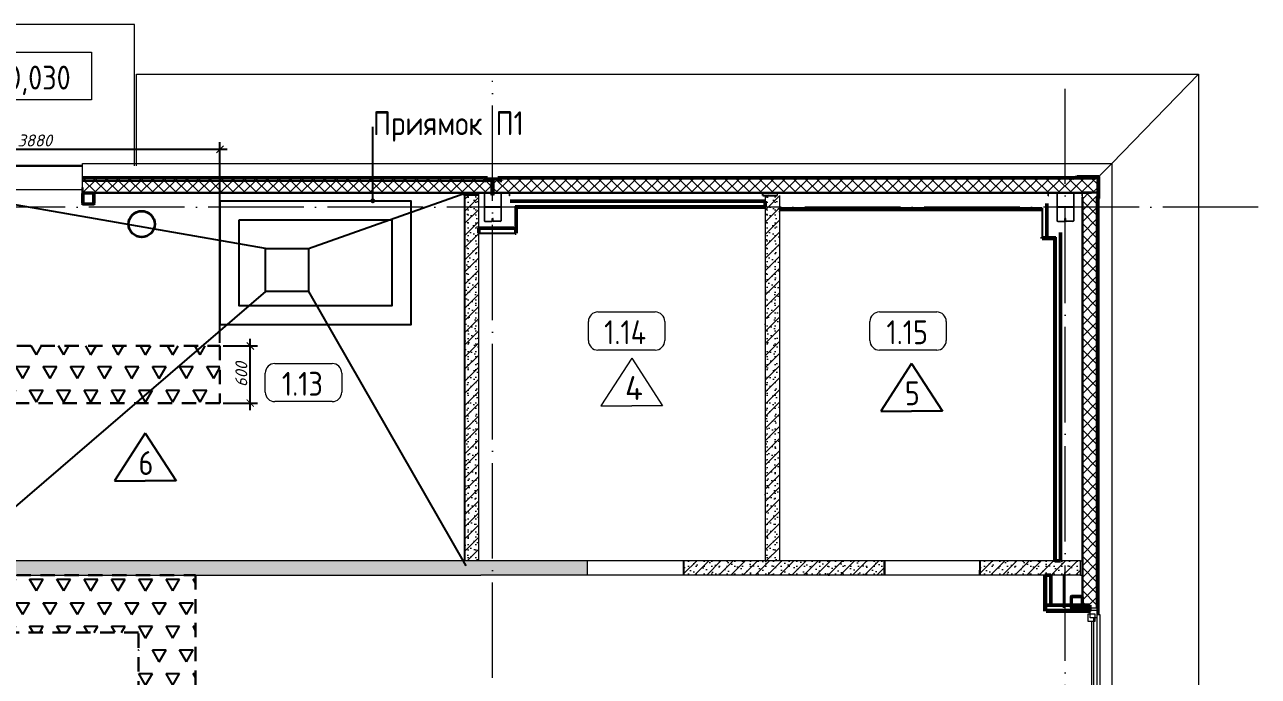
# Model space of a CAD drawing. Header units: millimetres. Extents: x 2559584 to 2748503, y -688364 to -611007.
# Drawn here: x 2714883 to 2727807, y -634466 to -627633 of the extents above; entities that cross this region are included whole.
import ezdxf
from ezdxf import colors
from ezdxf.entities.mleader import LeaderData, LeaderLine
from ezdxf.math import Vec2, Vec3

# ---------------------------------------------------------------- set-up
doc = ezdxf.new("R2010")
doc.units = ezdxf.units.MM
doc.header["$LTSCALE"] = 50
for name, pattern in [('_ШПТ__20_т__2_5__Линия сетки', [25, 20, -2.5, 0, -2.5]), ('_ШТР__3__2__Невидимые', [5, 3, -2]), ('CENTER', [50.8, 31.75, -6.35, 6.35, -6.35]), ('невидимаяX2', [19.05, 12.7, -6.35])]:
    doc.linetypes.add(name, pattern=pattern)
doc.layers.get('Defpoints').update_dxf_attribs({"color": 4})
for name, color, linetype in [('_1-1_ Внутренние стены', 7, 'Continuous'), ('расположение плит', 7, 'Continuous'), ('фундаменты кж', 7, 'Continuous')]:
    doc.layers.add(name, color=color, linetype=linetype)
for name, color, linetype, lineweight in [('___отверстия_пол', 84, 'Continuous', 35), ('A-Wall', 113, 'Continuous', 50), ('G-ANNO-TTLB', 7, 'Continuous', 30), ('Внутренние кромки', 7, 'Continuous', 18), ('Высотные отметки', 7, 'Continuous', 9), ('Марки помещений', 7, 'Continuous', 20), ('Обобщенные модели', 7, 'Continuous', 18), ('ОСИ', 251, 'CENTER', 18), ('Перекрытия', 7, 'Continuous', 18), ('Размерные', 45, 'Continuous', 15), ('Стены', 7, 'Continuous', 18), ('Стены разрез', 7, 'Continuous', 30), ('Стены штриховка', 7, 'Continuous', 30), ('Типовые аннотации', 7, 'Continuous', 18)]:
    doc.layers.add(name, color=color, linetype=linetype, lineweight=lineweight)
doc.layers.add('Вспомогательные', color=6, linetype='Continuous', plot=False)
for name, color, linetype, lineweight, true_color in [('Каркас_Импост', 7, 'Continuous', 9, 0x804000), ('Несущие колонны', 7, 'Continuous', 18, 0x800040), ('Окна', 7, 'Continuous', 9, 0x0080c0), ('Отлив', 7, 'Continuous', 9, 0x008080)]:
    doc.layers.add(name, color=color, linetype=linetype, lineweight=lineweight, true_color=true_color)
doc.styles.add('GOST 2.304 type A', font='isocpeur.ttf')
doc.styles.add('GOST Common_1', font='GOST_Common.ttf', dxfattribs={"width": 0.9, "height": 250})
doc.styles.add('SPDS', font='isocpeui.ttf')
doc.dimstyles.new('м 50', dxfattribs={"dimscale": 50, "dimtxt": 2, "dimasz": 1.5, "dimexe": 1.5, "dimexo": 0.625, "dimtad": 1, "dimdec": 0, "dimtxsty": 'SPDS', "dimblk": 'ARCHTICK', "dimcen": 2.5, "dimdle": 1.5, "dimclrd": 256, "dimclre": 256, "dimclrt": 256, "dimadec": 0, "dimazin": 0, "dimtfac": 1, "dimtdec": 0, "dimtmove": 1, "dimatfit": 3, "dimldrblk": 'OPEN30', "dimfxl": 1, "dimarcsym": 0})
pattern_1 = [(45, (0, 25), (-106.066, 106.066), [])]
pattern_2 = [(45, (0, 25), (-60.10408, 60.10408), []), (135, (0, 25), (-60.10408, -60.10408), [])]
pattern_3 = [(45, (0, 0), (-106.066, 106.066), [])]

# ---------------------------------------------------------------- blocks, each defined once
blk = doc.blocks.new('102_Окно_1Створка_Ф_ГОСТ23166-99 - 1160х1750_1170_h-1445330-_О__L1_0_000_')
at = {"layer": 'Каркас_Импост', "color": 7, "lineweight": 18}
for p, q in [((-638.1, 475), (-638.1, 405)), ((-638.1, 475), (-603.1, 475)), ((-638.1, 405), (-603.1, 405)), ((-618.1, 475), (-538.1, 475)), ((-618.1, 405), (-618.1, 475)), ((-618.1, 475), (-538.1, 475)), ((-618.1, 405), (-618.1, 475)), ((-538.1, 405), (-618.1, 405)), ((-578.1, 405), (-618.1, 405)), ((-578.1, 385), (-578.1, 455)), ((-578.1, 455), (-498.1, 455)), ((-538.1, 475), (-538.1, 405)), ((-538.1, 475), (-538.1, 455)), ((-538.1, 440), (461.9, 440)), ((-498.1, 455), (-498.1, 385)), ((-498.1, 420), (421.9, 420)), ((421.9, 455), (421.9, 385)), ((501.9, 455), (421.9, 455)), ((541.9, 475), (461.9, 475)), ((461.9, 475), (461.9, 405)), ((461.9, 475), (461.9, 455)), ((541.9, 475), (461.9, 475)), ((461.9, 405), (541.9, 405)), ((501.9, 385), (501.9, 455)), ((541.9, 405), (501.9, 405)), ((561.9, 475), (526.9, 475)), ((561.9, 405), (526.9, 405)), ((541.9, 405), (541.9, 475)), ((541.9, 405), (541.9, 475)), ((561.9, 475), (561.9, 405)), ((-498.1, 385), (-578.1, 385)), ((421.9, 385), (501.9, 385))]:
    blk.add_line(p, q, dxfattribs=at)
at = {"layer": 'Отлив', "color": 7}
for p, q in [((491.9, 510), (-568.1, 510)), ((-568.1, 510), (-568.1, 475)), ((-568.1, 475), (491.9, 475)), ((491.9, 475), (491.9, 510))]:
    blk.add_line(p, q, dxfattribs=at)
blk = doc.blocks.new('243_КолоннаНесущая_Труба_ГОСТ 30245-2003 - 120x120x5-1170525-_О__L1_0_000_')
at = {"layer": 'Несущие колонны', "color": 7, "lineweight": 40}
for p, q in [((-60, 51), (-60, -51)), ((-55, -51), (-55, 51)), ((51, 60), (-51, 60)), ((-51, 55), (51, 55)), ((55, 51), (55, -51)), ((60, -51), (60, 51)), ((51, -55), (-51, -55)), ((-51, -60), (51, -60))]:
    blk.add_line(p, q, dxfattribs=at)
for centre, radius, start, end in [((-51, 51), 9, 90, 180), ((-51, 51), 4, 90, 180), ((51, 51), 9, 0, 90), ((51, 51), 4, 0, 90), ((-51, -51), 9, 180, 270), ((-51, -51), 4, 180, 270), ((51, -51), 9, 270, 360), ((51, -51), 4, 270, 0)]:
    blk.add_arc(centre, radius, start, end, dxfattribs=at)
blk = doc.blocks.new('243_КолоннаНесущая_Труба_ГОСТ 30245-2003 - 120x120x5-V6-_О__L1_0_000_')
at = {"layer": 'Несущие колонны', "color": 7, "lineweight": 40}
for p, q in [((-60, 51), (-60, -51)), ((-55, -51), (-55, 51)), ((51, 60), (-51, 60)), ((-51, 55), (51, 55)), ((55, 51), (55, -51)), ((60, -51), (60, 51)), ((51, -55), (-51, -55)), ((-51, -60), (51, -60))]:
    blk.add_line(p, q, dxfattribs=at)
for centre, radius, start, end in [((-51, 51), 9, 90, 180), ((-51, 51), 4, 90, 180), ((51, 51), 9, 0, 90), ((51, 51), 4, 0, 90), ((-51, -51), 9, 180, 270), ((-51, -51), 4, 180, 270), ((51, -51), 4, 270, 0), ((51, -51), 9, 270, 360)]:
    blk.add_arc(centre, radius, start, end, dxfattribs=at)
blk = doc.blocks.new('190_ФЭ_Стена_Стык вертикальный - ФЭ-C1_110-V8-_О__L1_0_000_')
at = {"layer": 'Обобщенные модели', "lineweight": 9}
h = blk.add_hatch(dxfattribs=at)
h.set_pattern_fill('FP_7', color=256, style=0, pattern_type=2)
h.set_pattern_definition(pattern_3)
h.paths.add_polyline_path([(39097, 12277), (39098, 12278), (39072, 12278), (39055, 12295), (38945, 12295), (38928, 12278), (38928, 12277), (38945, 12294), (39055, 12294), (39072, 12277)], flags=0)
at = {"layer": 'Обобщенные модели', "lineweight": 40}
for p, q in [((38928, 12278), (38902, 12278)), ((38902, 12278), (38902, 12275)), ((38945, 12295), (38928, 12278)), ((38928, 12277), (38945, 12294)), ((39055, 12295), (38945, 12295)), ((38945, 12294), (39055, 12294)), ((39072, 12278), (39055, 12295)), ((39055, 12294), (39072, 12277)), ((39098, 12278), (39072, 12278)), ((39098, 12275), (39098, 12278)), ((38902, 12275), (38912, 12275)), ((38903, 12276), (38903, 12277)), ((38903, 12277), (38928, 12277)), ((38912, 12276), (38903, 12276)), ((38912, 12275), (38912, 12276)), ((39072, 12277), (39097, 12277)), ((39097, 12276), (39088, 12276)), ((39088, 12276), (39088, 12275)), ((39088, 12275), (39098, 12275)), ((39097, 12277), (39097, 12276))]:
    blk.add_line(p, q, dxfattribs=at)
blk = doc.blocks.new('190_ФЭ_Стена_Стык угловой внешний фигурный - ФЭ-У1_230х230-1304173-_О__L1_0_000_')
at = {"layer": 'Обобщенные модели', "lineweight": 9}
h = blk.add_hatch(dxfattribs=at)
h.set_pattern_fill('FP_4', color=256, style=0, pattern_type=2)
h.set_pattern_definition(pattern_3)
h.paths.add_polyline_path([(45278, 12022), (45278, 12048), (45295, 12065), (45295, 12295), (45065, 12295), (45048, 12278), (45048, 12277), (45065, 12294), (45294, 12294), (45294, 12065), (45277, 12048), (45277, 12023)], flags=0)
h.paths.add_polyline_path([(45275, 12022), (45276, 12023), (45275, 12032)], flags=0)
at = {"layer": 'Обобщенные модели', "lineweight": 40}
for p, q in [((45048, 12278), (45022, 12278)), ((45022, 12278), (45022, 12275)), ((45065, 12295), (45048, 12278)), ((45048, 12277), (45065, 12294)), ((45295, 12295), (45065, 12295)), ((45065, 12294), (45294, 12294)), ((45294, 12294), (45294, 12065)), ((45295, 12065), (45295, 12295)), ((45022, 12275), (45032, 12275)), ((45023, 12276), (45023, 12277)), ((45023, 12277), (45048, 12277)), ((45032, 12276), (45023, 12276)), ((45032, 12275), (45032, 12276)), ((45276, 12032), (45275, 12032)), ((45275, 12032), (45275, 12022)), ((45275, 12022), (45278, 12022)), ((45276, 12023), (45276, 12032)), ((45277, 12023), (45276, 12023)), ((45294, 12065), (45277, 12048)), ((45277, 12048), (45277, 12023)), ((45278, 12048), (45295, 12065)), ((45278, 12022), (45278, 12048))]:
    blk.add_line(p, q, dxfattribs=at)
blk = doc.blocks.new('050_Марка_Помещение_ОдноЗначение - Номер в прямоугольнике-676399-_О__L1_0_000_')
at = {"layer": 'Типовые аннотации', "color": 0, "lineweight": 9}
for p, q in [((-3, 2), (3, 2)), ((-4, -1), (-4, 1)), ((4, 1), (4, -1)), ((3, -2), (-3, -2))]:
    blk.add_line(p, q, dxfattribs=at)
for centre, start, end in [((-3, 1), 90, 180), ((3, 1), 360, 90), ((-3, -1), 180, 270), ((3, -1), 270, 0)]:
    blk.add_arc(centre, 1, start, end, dxfattribs=at)
blk = doc.blocks.new('Высотные отметки - Рамка-5093-_О__L1_0_000_')
at = {"layer": 'Типовые аннотации', "color": 0, "lineweight": 9}
for p, q in [((-6, 0), (-6, 5)), ((-6, 5), (6, 5)), ((6, 5), (6, 0)), ((6, 0), (-6, 0))]:
    blk.add_line(p, q, dxfattribs=at)
blk = doc.blocks.new('к3')
at = {"color": 0, "linetype": 'ByBlock', "lineweight": -2, "ltscale": 200}
for p, q in [((4147418, 542806), (4147418, 542828)), ((4147421, 542806), (4147421, 542828)), ((4147426, 542836), (4147505, 542836)), ((4147426, 542833), (4147505, 542833)), ((4147510, 542828), (4147510, 542544)), ((4147513, 542828), (4147513, 542544)), ((4147683, 542828), (4147683, 542544)), ((4147686, 542828), (4147686, 542544)), ((4147770, 542836), (4147691, 542836)), ((4147770, 542833), (4147691, 542833)), ((4147775, 542806), (4147775, 542828)), ((4147778, 542806), (4147778, 542828)), ((4147418, 542806), (4147421, 542806)), ((4147778, 542806), (4147775, 542806)), ((4147594, 542544), (4147594, 542567)), ((4147594, 542567), (4147597, 542567)), ((4147597, 542544), (4147597, 542567)), ((4147599, 542544), (4147599, 542567)), ((4147602, 542567), (4147599, 542567)), ((4147602, 542544), (4147602, 542567)), ((4147518, 542539), (4147589, 542539)), ((4147518, 542536), (4147589, 542536)), ((4147678, 542539), (4147607, 542539)), ((4147678, 542536), (4147607, 542536))]:
    blk.add_line(p, q, dxfattribs=at)
for centre, radius, start, end in [((4147426, 542828), 8, 90, 180), ((4147426, 542828), 5, 90, 180), ((4147505, 542828), 8, 0, 90), ((4147505, 542828), 5, 0, 90), ((4147691, 542828), 8, 90, 180), ((4147691, 542828), 5, 90, 180), ((4147770, 542828), 8, 0, 90), ((4147770, 542828), 5, 0, 90), ((4147518, 542544), 8, 180, 270), ((4147518, 542544), 5, 180, 270), ((4147589, 542544), 8, 270, 0), ((4147589, 542544), 5, 270, 0), ((4147607, 542544), 8, 180, 270), ((4147607, 542544), 5, 180, 270), ((4147678, 542544), 5, 270, 0), ((4147678, 542544), 8, 270, 0)]:
    blk.add_arc(centre, radius, start, end, dxfattribs=at)
at = {"layer": 'Вспомогательные', "color": 0, "ltscale": 10}
for p, q in [((4147690, 542836), (4147505, 542836)), ((4147683, 542686), (4147513, 542686))]:
    blk.add_line(p, q, dxfattribs=at)
blk = doc.blocks.new('_Dot')
at = {"color": 0, "linetype": 'ByBlock', "lineweight": -2}
blk.add_line((-0.5, 0), (-1, 0), dxfattribs=at)
at = {"color": 0, "linetype": 'ByBlock', "const_width": 0.5}
blk.add_lwpolyline([(-0.25, 0, 1), (0.25, 0, 1)], format="xyb", close=True, dxfattribs=at)
blk = doc.blocks.new('отв')
at = {"layer": '___отверстия_пол', "color": 4}
blk.add_circle((2736962, -618003), 137, dxfattribs=at)
blk = doc.blocks.new('_ARCHTICK')
at = {"color": 0, "linetype": 'ByBlock', "const_width": 0.15}
blk.add_lwpolyline([(-0.5, -0.5), (0.5, 0.5)], dxfattribs=at)
blk = doc.blocks.new('*D671')
at = {"lineweight": -2, "transparency": 16777216}
for p, q in [((2713049, -629363), (2713049, -628865)), ((2716929, -630970), (2716929, -628865)), ((2712974, -628940), (2717004, -628940))]:
    blk.add_line(p, q, dxfattribs=at)
at = {"layer": 'Defpoints', "color": 0, "transparency": 16777216}
for p in [(2716929, -628940), (2713049, -629394), (2716929, -631001)]:
    blk.add_point(p, dxfattribs=at)
at = {"lineweight": -2, "transparency": 16777216, "xscale": 75, "yscale": 75, "zscale": 75, "rotation": 180}
blk.add_blockref('_ARCHTICK', (2713049, -628940), dxfattribs=at)
at = {"lineweight": -2, "transparency": 16777216, "xscale": 75, "yscale": 75, "zscale": 75}
blk.add_blockref('_ARCHTICK', (2716929, -628940), dxfattribs=at)
at = {"transparency": 16777216, "insert": (2714989, -628847), "char_height": 125, "attachment_point": 5, "style": 'SPDS'}
blk.add_mtext('3880', dxfattribs=at)
blk = doc.blocks.new('_OPEN30')
at = {"color": 0, "linetype": 'ByBlock'}
for p, q in [((-1, 0.27), (0, 0)), ((0, 0), (-1, -0.27)), ((0, 0), (-1, 0))]:
    blk.add_line(p, q, dxfattribs=at)
blk = doc.blocks.new('*D672')
at = {"lineweight": -2, "transparency": 16777216}
for p, q in [((2717247, -631676), (2717247, -630926)), ((2716961, -631001), (2717322, -631001)), ((2716961, -631601), (2717322, -631601))]:
    blk.add_line(p, q, dxfattribs=at)
at = {"layer": 'Defpoints', "color": 0, "transparency": 16777216}
for p in [(2716929, -631001), (2717247, -631001), (2716929, -631601)]:
    blk.add_point(p, dxfattribs=at)
at = {"lineweight": -2, "transparency": 16777216, "xscale": 75, "yscale": 75, "zscale": 75}
for p, rotation in [((2717247, -631001), 90), ((2717247, -631601), 270)]:
    blk.add_blockref('_ARCHTICK', p, dxfattribs=dict(at, rotation=rotation))
at = {"transparency": 16777216, "insert": (2717153, -631301), "char_height": 125, "attachment_point": 5, "rotation": 90, "style": 'SPDS'}
blk.add_mtext('600', dxfattribs=at)
blk = doc.blocks.new('План')
at = {"layer": '_1-1_ Внутренние стены', "linetype": 'Continuous', "lineweight": 0}
h = blk.add_hatch(dxfattribs=at)
h.set_pattern_fill('ГАЗОБЕТОН_0004', color=8, style=0, pattern_type=2)
h.set_pattern_definition([(45, (81826.71, 892.83), (-63.63961, 63.63961), []), (90, (81763.07, 956.47), (-81, 0), [0, -54, 0, -81]), (155, (81826.71, 1020.11), (34.23208, 73.41093), [0, -39.6, 0, -68.4])])
h.paths.add_polyline_path([(38705, 8290), (38705, 12130), (38855, 12130), (38855, 8290)])
h = blk.add_hatch(dxfattribs=at)
h.set_pattern_fill('ГАЗОБЕТОН_0004', color=8, style=0, pattern_type=2)
h.set_pattern_definition([(45, (84961.71, 892.83), (-63.63961, 63.63961), []), (90, (84898.07, 956.47), (-81, 0), [0, -54, 0, -81]), (155, (84961.71, 1020.11), (34.23208, 73.41093), [0, -39.6, 0, -68.4])])
h.paths.add_polyline_path([(41855, 8290), (41855, 12130), (42005, 12130), (42005, 8290)])
h = blk.add_hatch(dxfattribs=at)
h.set_pattern_fill('ГАЗОБЕТОН_0004', color=8, style=0, pattern_type=2)
h.set_pattern_definition([(45, (76156.71, -2385.17), (-63.63961, 63.63961), []), (90, (76093.07, -2321.53), (-81, 0), [0, -54, 0, -81]), (155, (76156.71, -2257.89), (34.23208, 73.41093), [0, -39.6, 0, -68.4])])
h.paths.add_polyline_path([(33025, 8290), (33025, 8140), (39995, 8140), (39995, 8290)])
h = blk.add_hatch(dxfattribs=at)
h.set_pattern_fill('ГАЗОБЕТОН_0004', color=8, style=0, pattern_type=2)
h.set_pattern_definition([(45, (84136.71, -2385.17), (-63.63961, 63.63961), []), (90, (84073.07, -2321.53), (-81, 0), [0, -54, 0, -81]), (155, (84136.71, -2257.89), (34.23208, 73.41093), [0, -39.6, 0, -68.4])])
h.paths.add_polyline_path([(41005, 8290), (41005, 8140), (43105, 8140), (43105, 8290)])
h = blk.add_hatch(dxfattribs=at)
h.set_pattern_fill('ГАЗОБЕТОН_0004', color=8, style=0, pattern_type=2)
h.set_pattern_definition([(45, (87236.71, -2385.17), (-63.63961, 63.63961), []), (90, (87173.07, -2321.53), (-81, 0), [0, -54, 0, -81]), (155, (87236.71, -2257.89), (34.23208, 73.41093), [0, -39.6, 0, -68.4])])
h.paths.add_polyline_path([(44105, 8290), (44105, 8140), (45160, 8140), (45160, 8290)])
at = {"layer": 'A-Wall', "linetype": 'Continuous', "lineweight": 18}
h = blk.add_hatch(dxfattribs=at)
h.set_pattern_fill('', color=30, scale=300, angle=360, style=0, pattern_type=0)
h.set_pattern_definition([])
h.paths.add_polyline_path([(39239.3, 12003.5), (39247.2, 11998.8), (41855, 11998.8), (41855, 12011.3), (39234.7, 12011.3), (39234.7, 11998.8)], flags=0)
h = blk.add_hatch(dxfattribs=at)
h.set_pattern_fill('', color=30, scale=300, angle=-360, style=0, pattern_type=0)
h.set_pattern_definition([])
h.paths.add_polyline_path([(39247.2, 11728), (39247.2, 12011.3), (39234.7, 12011.3), (39234.7, 11728)], flags=0)
h = blk.add_hatch(dxfattribs=at)
h.set_pattern_fill('', color=30, scale=300, angle=360, style=0, pattern_type=0)
h.set_pattern_definition([])
h.paths.add_polyline_path([(42005, 11976.2), (44757, 11976.2), (44757, 11988.7), (42005, 11988.7)], flags=0)
h = blk.add_hatch(dxfattribs=at)
h.set_pattern_fill('', color=30, scale=300, angle=360, style=0, pattern_type=0)
h.set_pattern_definition([])
h.paths.add_polyline_path([(44757, 11672.1), (44900.9, 11672.1), (44900.9, 11684.6), (44757, 11684.6)], flags=0)
h = blk.add_hatch(dxfattribs=at)
h.set_pattern_fill('', color=30, scale=300, style=0, pattern_type=0)
h.set_pattern_definition([])
h.paths.add_polyline_path([(44893.1, 11679.9), (44888.4, 11672.1), (44888.4, 8290), (44900.9, 8290), (44900.9, 11684.6), (44888.4, 11684.6)], flags=0)
h = blk.add_hatch(dxfattribs=at)
h.set_pattern_fill('', color=30, scale=300, style=0, pattern_type=0)
h.set_pattern_definition([])
h.paths.add_polyline_path([(44786.6, 7764.8), (44799.1, 7777.3), (44799.1, 8140.5), (44786.6, 8140.5)], flags=0)
h = blk.add_hatch(dxfattribs=at)
h.set_pattern_fill('', color=30, scale=300, angle=360, style=0, pattern_type=0)
h.set_pattern_definition([])
h.paths.add_polyline_path([(44799.1, 7764.8), (45256.7, 7764.8), (45256.7, 7777.3), (44799.1, 7777.3)], flags=0)
at = {"layer": 'Стены штриховка', "lineweight": 9}
h = blk.add_hatch(dxfattribs=at)
h.set_pattern_fill('FP_4', color=8, style=0, pattern_type=2)
h.set_pattern_definition(pattern_1)
h.paths.add_polyline_path([(38990, 12298), (38990, 12300), (34705, 12300), (34705, 12298), (38227.7, 12298)], flags=0)
h.paths.add_polyline_path([(33695, 12298), (33695, 12300), (33010, 12300), (33010, 12298), (33265.3, 12298)], flags=0)
h = blk.add_hatch(dxfattribs=at)
h.set_pattern_fill('FP_5', color=8, style=0, pattern_type=2)
h.set_pattern_definition(pattern_2)
h.paths.add_polyline_path([(38990, 12152), (38990, 12298), (34705, 12298), (34705, 12152), (38227.7, 12152)], flags=0)
h.paths.add_polyline_path([(33695, 12152), (33695, 12298), (33010, 12298), (33010, 12152), (33265.3, 12152)], flags=0)
h = blk.add_hatch(dxfattribs=at)
h.set_pattern_fill('FP_5', color=8, style=0, pattern_type=2)
h.set_pattern_definition(pattern_2)
h.paths.add_polyline_path([(45330.1, 12152), (45330.1, 12298), (39010, 12298), (39010, 12152), (45257.8, 12152)])
h = blk.add_hatch(dxfattribs=at)
h.set_pattern_fill('FP_4', color=8, style=0, pattern_type=2)
h.set_pattern_definition(pattern_1)
h.paths.add_polyline_path([(45275, 12150), (45275, 12152), (39010, 12152), (39010, 12150), (45257.8, 12150)], flags=0)
h = blk.add_hatch(dxfattribs=at)
h.set_pattern_fill('FP_5', color=8, style=0, pattern_type=2)
h.set_pattern_definition([(45, (55, -1e-10), (-60.10408, 60.10408), []), (135, (55, -1e-10), (-60.10408, -60.10408), [])])
h.paths.add_polyline_path([(45328, 6010), (45328, 6595), (45182, 6595), (45182, 6010), (45312.8, 6010)])
h.paths.add_polyline_path([(45182, 7795), (45328, 7795), (45328, 12152), (45182, 12152), (45182, 8112.3)])
h = blk.add_hatch(dxfattribs=at)
h.set_pattern_fill('FP_4', color=8, style=0, pattern_type=2)
h.set_pattern_definition([(45, (55, -1e-10), (-106.066, 106.066), [])])
h.paths.add_polyline_path([(45182, 6010), (45182, 6595), (45180, 6595), (45180, 6010)], flags=0)
h.paths.add_polyline_path([(45182, 7795), (45182, 12105), (45180, 12105), (45180, 7795)], flags=0)
at = {"color": 8}
for p, q in [((36621, 11565), (33280, 12150)), ((37072, 11565), (38720, 12150)), ((38705, 12150), (38705, 8290)), ((41830, 12123), (41830, 12150.2)), ((38695, 12130), (38845, 12130)), ((41830, 12123), (41905, 12123)), ((41830, 12123), (41980, 12123)), ((39085, 12000), (39000, 12000)), ((45085, 12000), (45000, 12000)), ((36621, 11115), (33280, 8240)), ((37072, 11115), (38720, 8240)), ((43389.2, 10360.9), (43065.7, 9860.5)), ((43389.2, 10360.9), (43712.7, 9860.5)), ((43065.7, 9860.5), (43389.2, 9860.5)), ((43712.7, 9860.5), (43389.2, 9860.5)), ((35361.2, 9629.9), (35037.7, 9129.4)), ((35361.2, 9629.9), (35684.8, 9129.4)), ((35037.7, 9129.4), (35361.2, 9129.4)), ((35684.8, 9129.4), (35361.2, 9129.4)), ((41005, 8140), (41005, 8290)), ((44105, 8290), (44105, 8140))]:
    blk.add_line(p, q, dxfattribs=at)
at = {"layer": 'A-Wall', "color": 8, "linetype": 'Continuous', "lineweight": 50}
for p, q in [((41855, 12061.3), (39184.7, 12061.3)), ((41855, 11998.8), (41855, 12061.3)), ((42005, 11988.7), (42005, 11976.2)), ((38855, 11778), (38855, 11728)), ((44757, 11684.6), (44757, 11672.1)), ((44888.4, 8290), (44950.9, 8290)), ((44849.1, 8140.5), (44786.6, 8140.5)), ((45256.7, 7764.8), (45256.7, 7827.3))]:
    blk.add_line(p, q, dxfattribs=at)
at = {"layer": 'A-Wall', "color": 0, "linetype": 'Continuous', "lineweight": 50}
for p, q in [((44807, 11697.1), (44807, 12038.7)), ((39247.2, 11728), (39247.2, 12011.3)), ((39247.2, 11998.8), (41855, 11998.8)), ((42005, 11976.2), (44757, 11976.2)), ((39222.2, 11778), (38855, 11778)), ((39234.7, 11728), (39247.2, 11728)), ((44757, 11672.1), (44900.9, 11672.1)), ((44888.4, 11672.1), (44888.4, 8290)), ((44950.9, 8290), (44950.9, 11734.6)), ((44786.6, 8140.5), (44786.6, 7764.8)), ((44849.1, 7827.3), (44849.1, 8140.5)), ((44799.1, 7777.3), (44799.1, 7764.8)), ((44799.1, 7764.8), (45256.7, 7764.8)), ((45256.7, 7827.3), (44811.6, 7827.3))]:
    blk.add_line(p, q, dxfattribs=at)
at = {"layer": 'A-Wall', "color": 11, "linetype": 'Continuous', "lineweight": 25}
for p, q in [((39234.7, 12011.3), (41855, 12011.3)), ((39234.7, 12011.3), (39234.7, 11998.8)), ((39247.2, 12011.3), (39234.7, 12011.3)), ((44757, 11976.2), (44757, 11988.7)), ((44900.9, 11684.6), (44888.4, 11684.6)), ((44900.9, 11672.1), (44900.9, 11684.6))]:
    blk.add_line(p, q, dxfattribs=at)
at = {"layer": 'A-Wall', "color": 0, "linetype": 'Continuous', "lineweight": 25}
for p, q in [((41855, 12011.3), (39234.7, 12011.3)), ((39234.7, 12011.3), (39234.7, 11728)), ((44757, 11988.7), (42005, 11988.7)), ((44757, 11988.7), (44757, 11684.6)), ((39234.7, 11778), (39222.2, 11778)), ((39234.7, 11728), (39234.7, 11778)), ((38855, 11728), (39234.7, 11728)), ((44900.9, 11684.6), (44757, 11684.6)), ((44757, 11684.6), (44807, 11684.6)), ((44807, 11684.6), (44807, 11697.1)), ((44900.9, 11684.6), (44900.9, 8290)), ((44900.9, 8290), (44900.9, 11684.6)), ((44799.1, 8140.5), (44799.1, 7777.3)), ((44799.1, 7777.3), (44799.1, 8140.5)), ((44811.6, 7827.3), (44799.1, 7827.3)), ((44799.1, 7827.3), (44799.1, 7777.3)), ((44799.1, 7777.3), (44849.1, 7777.3)), ((44799.1, 7777.3), (45256.7, 7777.3)), ((45256.7, 7777.3), (44799.1, 7777.3))]:
    blk.add_line(p, q, dxfattribs=at)
at = {"layer": 'G-ANNO-TTLB', "color": 8, "lineweight": 9}
for p, q in [((40457.1, 10416), (40133.6, 9915.5)), ((40457.1, 10416), (40780.6, 9915.5)), ((40133.6, 9915.5), (40457.1, 9915.5)), ((40780.6, 9915.5), (40457.1, 9915.5))]:
    blk.add_line(p, q, dxfattribs=at)
at = {"layer": 'Внутренние кромки', "color": 8}
blk.add_line((46395, 13393), (45488.1, 12458.1), dxfattribs=at)
at = {"layer": 'Обобщенные модели', "color": 8}
for p, q in [((34705, 12458.1), (45488.1, 12458.1)), ((34705, 12440), (34705, 12458.1)), ((34705, 12150), (34705, 12440)), ((45350, 12320), (45470, 12440)), ((45470, 12440), (45488.1, 12458.1)), ((45488.1, 12458.1), (45488.1, 4875)), ((34705, 12319.9), (38945, 12319.9)), ((34705, 12305.6), (34705, 12319.9)), ((34705, 12305.6), (38930.8, 12305.6)), ((34705, 12302.7), (34705, 12305.6)), ((34705, 12302.7), (38902.3, 12302.7)), ((34705, 12300.1), (34705, 12302.7)), ((34705, 12300.1), (38902.1, 12300.1)), ((38912, 12300.1), (39088, 12300.1)), ((38929.1, 12302.7), (39070.9, 12302.7)), ((38932, 12305.6), (39068, 12305.6)), ((39055, 12319.9), (45120, 12320)), ((39069.2, 12305.6), (45050.8, 12305.6)), ((39097.7, 12302.7), (45022.3, 12302.7)), ((39097.9, 12300.1), (45022.1, 12300.1)), ((45022.3, 12302.7), (45349, 12302.7)), ((45032, 12300.1), (45349, 12300.1)), ((45052, 12305.6), (45350, 12305.6)), ((45332.7, 12277.7), (45335.6, 12280.6)), ((45335.6, 12280.6), (45349, 12294)), ((45335.6, 12280.6), (45335.6, 12052)), ((45330.1, 12275.1), (45332.7, 12277.7)), ((45330.1, 12275.1), (45330.1, 12032)), ((45332.7, 12277.7), (45332.7, 12049.1)), ((45330.1, 12022.1), (45330.1, 7725)), ((45332.7, 12022.3), (45332.7, 7725)), ((45335.6, 12050.8), (45335.6, 7725)), ((45349.9, 12089.9), (45349.9, 7725))]:
    blk.add_line(p, q, dxfattribs=at)
at = {"layer": 'ОСИ', "color": 8, "linetype": '_ШПТ__20_т__2_5__Линия сетки'}
for p, q in [((39000, 5814.5), (39000, 13323)), ((45000, -4008), (45000, 13240.1)), ((47022, 12000), (-4642.5, 12000))]:
    blk.add_line(p, q, dxfattribs=at)
at = {"layer": 'Перекрытия', "color": 8}
for p, q in [((35250, 13913), (33150, 13913)), ((35250, 12433.1), (35250, 13913)), ((35270, 13393), (46395, 13393)), ((35270, 12433.1), (35270, 13393)), ((46395, 13393), (46395, 5495)), ((33790, 12431), (34705, 12431)), ((33793.1, 12440.7), (34708.1, 12440.7)), ((33695, 12183.6), (34705, 12183.6)), ((41980, 12150), (41980, 12123)), ((39010, 12125), (38990, 12125)), ((45160, 8290), (45180, 8290)), ((45160, 8140), (45180, 8140))]:
    blk.add_line(p, q, dxfattribs=at)
at = {"layer": 'Стены', "color": 8}
for p, q in [((38705, 12150), (38705, 8290)), ((38855, 8290), (38855, 12150)), ((45180, 12105), (45180, 12125)), ((45330, 12125), (45330, 12105)), ((39995, 8140), (39995, 8290)), ((45160, 8140), (45160, 8290)), ((33025, 8140), (38875, 8140))]:
    blk.add_line(p, q, dxfattribs=at)
at = {"layer": 'Стены', "color": 8, "lineweight": 18}
for p, q in [((41855, 12123), (41855, 8290)), ((42005, 12123), (42005, 8290)), ((39995, 8290), (33025, 8290)), ((43105, 8290), (41005, 8290)), ((45160, 8290), (44105, 8290)), ((39995, 8140), (38875, 8140)), ((42105, 8140), (41005, 8140)), ((43105, 8140), (42105, 8140)), ((45160, 8140), (44105, 8140))]:
    blk.add_line(p, q, dxfattribs=at)
at = {"layer": 'Стены', "color": 8, "linetype": 'невидимаяX2', "ltscale": 10}
for p, q in [((41005, 8290), (39995, 8290)), ((44105, 8290), (43105, 8290)), ((41005, 8140), (39995, 8140)), ((44105, 8140), (43105, 8140))]:
    blk.add_line(p, q, dxfattribs=at)
at = {"layer": 'Стены разрез', "color": 8}
for p, q in [((45349, 12300), (39010, 12300)), ((38990, 12275), (34705, 12275)), ((34705, 12205), (34705, 12125)), ((34816, 12150), (38990, 12150)), ((38990, 12125), (38990, 12275)), ((39010, 12275), (39010, 12125)), ((39010, 12150), (45275, 12150)), ((45330, 12152), (45180, 12152)), ((34705, 12125), (34714, 12125)), ((45180, 12105), (45180, 7911)), ((45330, 7795), (45330, 12105)), ((43105, 8140), (43105, 8290)), ((44105, 8195), (44105, 8140)), ((44985, 8140), (44985, 7800)), ((45180, 7809), (45180, 7795)), ((45180, 7795), (45275, 7795))]:
    blk.add_line(p, q, dxfattribs=at)
at = {"layer": 'Стены штриховка', "color": 8, "lineweight": 9}
for p, q in [((45306.7, 12298), (39010, 12298)), ((38990, 12273), (34705, 12273)), ((38990, 12152), (34705, 12152)), ((45275, 12152), (39010, 12152)), ((45182, 7795), (45182, 12105)), ((45328, 7795), (45328, 12105))]:
    blk.add_line(p, q, dxfattribs=at)
at = {"layer": 'фундаменты кж', "color": 8}
blk.add_line((45060, 7787.3), (45060, 7809), dxfattribs=at)
for points in [[(36145, 12066), (38145, 12066), (38145, 10766), (36145, 10766)], [(36345, 11866), (37945, 11866), (37945, 10966), (36345, 10966)], [(36621, 11565), (37072, 11565), (37072, 11115), (36621, 11115)], [(36621, 11565), (37072, 11565), (37072, 11115), (36621, 11115)]]:
    blk.add_lwpolyline(points, close=True, dxfattribs=at)
at = {"color": 8}
blk.add_blockref('отв', (-2701638.4, 629824.7), dxfattribs=at)
at = {"layer": 'Высотные отметки', "color": 8, "lineweight": 20, "xscale": 99.99999999999993, "yscale": 99.99999999999993, "zscale": 99.99999999999993}
blk.add_blockref('Высотные отметки - Рамка-5093-_О__L1_0_000_', (34196.8, 13126.1), dxfattribs=at)
at = {"layer": 'Марки помещений', "color": 8, "xscale": 99.99999999999993, "yscale": 99.99999999999993, "zscale": 99.99999999999993}
for p in [(40403.8, 10700.8), (43352.5, 10700.6), (37018.8, 10160.5)]:
    blk.add_blockref('050_Марка_Помещение_ОдноЗначение - Номер в прямоугольнике-676399-_О__L1_0_000_', p, dxfattribs=at)
at = {"layer": 'Несущие колонны', "color": 8}
for name, p in [('243_КолоннаНесущая_Труба_ГОСТ 30245-2003 - 120x120x5-V6-_О__L1_0_000_', (34765, 12090)), ('243_КолоннаНесущая_Труба_ГОСТ 30245-2003 - 120x120x5-1170525-_О__L1_0_000_', (45120, 7860))]:
    blk.add_blockref(name, p, dxfattribs=at)
at = {"layer": 'Обобщенные модели', "color": 8}
for name, p in [('190_ФЭ_Стена_Стык вертикальный - ФЭ-C1_110-V8-_О__L1_0_000_', (0, 0)), ('190_ФЭ_Стена_Стык угловой внешний фигурный - ФЭ-У1_230х230-1304173-_О__L1_0_000_', (55, 25))]:
    blk.add_blockref(name, p, dxfattribs=at)
at = {"layer": 'Окна', "color": 8, "rotation": 269.9999999999999}
blk.add_blockref('102_Окно_1Створка_Ф_ГОСТ23166-99 - 1160х1750_1170_h-1445330-_О__L1_0_000_', (44855, 7156.9), dxfattribs=at)
at = {"layer": 'Размерные', "color": 8}
for p in [(-4108597.8, -530686.2), (-4102597.8, -530686.2)]:
    blk.add_blockref('к3', p, dxfattribs=at)
at = {"layer": 'G-ANNO-TTLB', "color": 8, "lineweight": 9, "insert": (40386.8, 10228), "char_height": 250, "width": 606.076, "attachment_point": 1, "style": 'GOST 2.304 type A'}
blk.add_mtext('4', dxfattribs=at)
at = {"layer": 'Высотные отметки', "color": 8, "insert": (33768.2, 13482.8), "char_height": 250, "width": 1028.823, "attachment_point": 1, "line_spacing_factor": 1.022761, "style": 'GOST Common_1'}
blk.add_mtext('-0,030', dxfattribs=at)
at = {"layer": 'Марки помещений', "color": 8, "lineweight": 9, "char_height": 250, "attachment_point": 1, "style": 'GOST Common_1'}
for s, insert, width in [('1.14', (40168.7, 10812.9), 570), ('1.15', (43126.4, 10812.8), 548.354), ('1.13', (36792.8, 10272.6), 548.354), ('5', (43318.9, 10172.9), 606.076), ('6', (35291, 9441.9), 606.076)]:
    blk.add_mtext(s, dxfattribs=dict(at, insert=insert, width=width))
at = {"layer": 'фундаменты кж', "color": 8}
ml = blk.add_multileader_mtext('Standard', dxfattribs=at)
ml.set_content('Приямок П1', color=8, style='GOST Common_1')
ml.set_leader_properties()
ml.set_arrow_properties(name='DOT')
ml.build(insert=Vec2(0, 0))
ml.multileader.update_dxf_attribs({"text_right_attachment_type": 6, "dogleg_length": 0.36, "arrow_head_size": 50})
ctx = ml.context
ctx.base_point, ctx.char_height, ctx.arrow_head_size, ctx.landing_gap_size, ctx.plane_origin = Vec3(37745.4, 12842), 250, 50, 0.09, Vec3(37745, 12066)
ctx.right_attachment = 6
notes = []
notes.append((ctx, [(0, (1, 1, 0), (37745, 12842), (1, 0), 0.36, [(0, [(37745, 12066)], 0, [])])]))
ctx.mtext.insert, ctx.mtext.flow_direction = Vec3(37745.4, 13004.5), 5
for ctx, leaders in notes:
    for number, flags, end, landing, length, lines in leaders:
        leader = LeaderData()
        leader.index, (leader.has_last_leader_line, leader.has_dogleg_vector, leader.attachment_direction) = number, flags
        leader.last_leader_point, leader.dogleg_vector, leader.dogleg_length = Vec3(end), Vec3(landing), length
        for number, points, colour, breaks in lines:
            line = LeaderLine()
            line.index, line.vertices, line.color, line.breaks = number, Vec3.list(points), colors.encode_raw_color(colour), breaks
            leader.lines.append(line)
        ctx.leaders.append(leader)

msp = doc.modelspace()

# ---------------------------------------------------------------- block references
at = {"layer": 'расположение плит', "color": 8}
msp.add_blockref('План', (2680785.5, -641545.9), dxfattribs=at)

# ---------------------------------------------------------------- next in the draw order: hatches: boundary and pattern name
at = {"linetype": '_ШТР__3__2__Невидимые'}
h = msp.add_hatch(dxfattribs=at)
h.set_pattern_fill('TRIANG', color=256, scale=30)
h.set_pattern_definition([(60, (-3619.12, -11438.42), (-142.875, 247.46676), [142.875, -142.875]), (120, (-3619.12, -11438.42), (-285.75, 2e-07), [142.875, -142.875]), (0, (-3690.55, -11314.7), (142.875, 247.466759), [142.875, -142.875])])
h.paths.add_polyline_path([(2716929.4, -631000.9), (2713049.4, -631000.9), (2713049.4, -629395.9), (2712449.4, -629395.9), (2712449.4, -631000.9), (2709574.4, -631000.9), (2709574.4, -629395.9), (2708674.4, -629395.9), (2708674.4, -631600.9), (2712449.4, -631600.9), (2712449.4, -634005.9), (2716074.4, -634005.9), (2716074.4, -635915.9), (2716674.4, -635915.9), (2716674.4, -633405.9), (2713049.4, -633405.9), (2713049.4, -631600.9), (2716929.4, -631600.9)])

# ---------------------------------------------------------------- next in the draw order: linework, layer by layer
at = {"color": 0, "linetype": '_ШТР__3__2__Невидимые', "lineweight": 30}
msp.add_lwpolyline([(2716674.4, -633405.9), (2716674.4, -635915.9), (2716074.4, -635915.9), (2716074.4, -634005.9), (2712449.4, -634005.9), (2712449.4, -631600.9), (2708674.4, -631600.9), (2708674.4, -629395.9), (2709574.4, -629395.9), (2709574.4, -631000.9), (2712449.4, -631000.9), (2712449.4, -629395.9), (2713049.4, -629395.9), (2713049.4, -631000.9), (2716929.4, -631000.9), (2716929.4, -631600.9), (2713049.4, -631600.9), (2713049.4, -633405.9)], close=True, dxfattribs=at)

# ---------------------------------------------------------------- next in the draw order: dimensions: what is measured, and where the dimension line sits
dim = msp.add_linear_dim(base=(2716929.4, -628940.4), p1=(2713049.4, -629393.9), p2=(2716929.4, -631000.9), dimstyle='м 50', override={"dimtxt": 2.5})
dim.commit()
dim.dimension.update_dxf_attribs({"geometry": '*D671', "text_midpoint": (2714989.4, -628846.7)})
dim = msp.add_linear_dim(base=(2717246.9, -631000.9), p1=(2716929.4, -631600.9), p2=(2716929.4, -631000.9), angle=90, dimstyle='м 50', override={"dimtxt": 2.5})
dim.commit()
dim.dimension.update_dxf_attribs({"geometry": '*D672', "text_midpoint": (2717153.1, -631300.9)})

doc.saveas('drawing.dxf')
